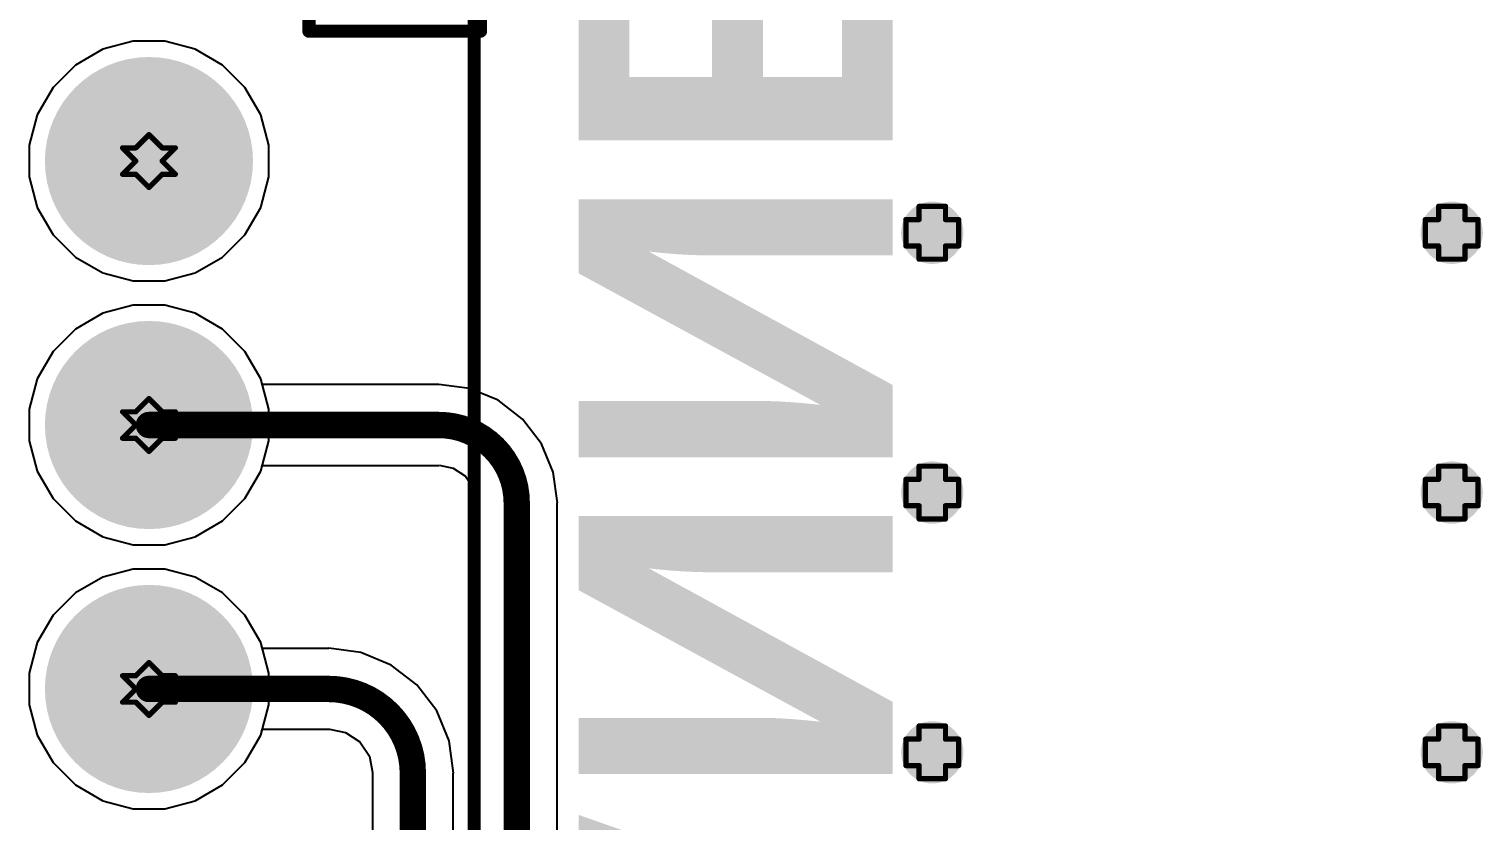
# Model space of a CAD drawing. Header units: inches. Extents: x -0.1 to 10.2, y 0 to 6.5.
# Drawn here: x 1.429 to 1.98, y 1.765 to 2.065 of the extents above; entities that cross this region are included whole.
import ezdxf

# ---------------------------------------------------------------- set-up
doc = ezdxf.new("R2010")
doc.units = ezdxf.units.IN
doc.header["$MEASUREMENT"] = 0
for name, color, linetype in [('Bottom Layer', 5, 'Continuous'), ('Bottom Overlay', 54, 'Continuous'), ('Bottom Solder', 6, 'Continuous'), ('Drill Drawing', 1, 'Continuous'), ('Multi-Layer', 9, 'Continuous'), ('Pad Holes', 156, 'Continuous'), ('Top Layer', 1, 'Continuous'), ('Top Solder', 216, 'Continuous'), ('Via Holes', 16, 'Continuous')]:
    doc.layers.add(name, color=color, linetype=linetype)
doc.styles.add('Arial_Bold', font='', dxfattribs={"height": 0.2})
doc.styles.get('Arial_Bold').set_extended_font_data('Arial', bold=True)

# ---------------------------------------------------------------- blocks, each defined once
blk = doc.blocks.new('X9555WV_2_12_6TV01_B_56')
at = {"layer": 'Bottom Layer'}
h = blk.add_hatch(color=5, dxfattribs=at)
edge = h.paths.add_edge_path()
edge.add_arc((0.15, 0.05), 0.03543, 0, 360)
h = blk.add_hatch(color=5, dxfattribs=at)
edge = h.paths.add_edge_path()
edge.add_arc((0.25, 0.05), 0.03543, 0, 360)
h = blk.add_hatch(color=5, dxfattribs=at)
edge = h.paths.add_edge_path()
edge.add_arc((0.35, 0.05), 0.03543, 0, 360)
at = {"layer": 'Bottom Solder'}
h = blk.add_hatch(color=6, dxfattribs=at)
edge = h.paths.add_edge_path()
edge.add_arc((0.15, 0.05), 0.03943, 0, 360)
h = blk.add_hatch(color=6, dxfattribs=at)
edge = h.paths.add_edge_path()
edge.add_arc((0.25, 0.05), 0.03943, 0, 360)
h = blk.add_hatch(color=6, dxfattribs=at)
edge = h.paths.add_edge_path()
edge.add_arc((0.35, 0.05), 0.03943, 0, 360)
at = {"layer": 'Multi-Layer'}
h = blk.add_hatch(color=9, dxfattribs=at)
edge = h.paths.add_edge_path()
edge.add_arc((0.15, 0.05), 0.03543, 0, 360)
h = blk.add_hatch(color=9, dxfattribs=at)
edge = h.paths.add_edge_path()
edge.add_arc((0.25, 0.05), 0.03543, 0, 360)
h = blk.add_hatch(color=9, dxfattribs=at)
edge = h.paths.add_edge_path()
edge.add_arc((0.35, 0.05), 0.03543, 0, 360)
at = {"layer": 'Pad Holes'}
h = blk.add_hatch(color=7, dxfattribs=at)
edge = h.paths.add_edge_path()
edge.add_arc((0.15, 0.05), 0.02165, 0, 360)
h = blk.add_hatch(color=7, dxfattribs=at)
edge = h.paths.add_edge_path()
edge.add_arc((0.25, 0.05), 0.02165, 0, 360)
h = blk.add_hatch(color=7, dxfattribs=at)
edge = h.paths.add_edge_path()
edge.add_arc((0.35, 0.05), 0.02165, 0, 360)
at = {"layer": 'Top Layer'}
h = blk.add_hatch(color=1, dxfattribs=at)
edge = h.paths.add_edge_path()
edge.add_arc((0.15, 0.05), 0.03543, 0, 360)
h = blk.add_hatch(color=1, dxfattribs=at)
edge = h.paths.add_edge_path()
edge.add_arc((0.25, 0.05), 0.03543, 0, 360)
h = blk.add_hatch(color=1, dxfattribs=at)
edge = h.paths.add_edge_path()
edge.add_arc((0.35, 0.05), 0.03543, 0, 360)
at = {"layer": 'Top Solder'}
h = blk.add_hatch(color=216, dxfattribs=at)
edge = h.paths.add_edge_path()
edge.add_arc((0.15, 0.05), 0.03943, 0, 360)
h = blk.add_hatch(color=216, dxfattribs=at)
edge = h.paths.add_edge_path()
edge.add_arc((0.25, 0.05), 0.03943, 0, 360)
h = blk.add_hatch(color=216, dxfattribs=at)
edge = h.paths.add_edge_path()
edge.add_arc((0.35, 0.05), 0.03943, 0, 360)
at = {"layer": 'Bottom Overlay'}
for points in [[(0.1008, 0.17563, 0.005, 0.005, 0), (-0.0992, 0.17563, 0.005, 0.005, 0)], [(0.1008, 0.11063, 0.005, 0.005, 0), (0.1008, 0.17563, 0.005, 0.005, 0)], [(0.755, 0.17323, 0.005, 0.005, 0), (-0.755, 0.17323, 0.005, 0.005, 0)], [(0.1008, 0.11063, 0.005, 0.005, 0), (-0.0992, 0.11063, 0.005, 0.005, 0)]]:
    blk.add_lwpolyline(points, format="xyseb", dxfattribs=at)
for points in [[(0.09955, 0.17563, 0.0025, 0.0025, 1), (0.10205, 0.17563, 0.0025, 0.0025, 1)], [(0.09955, 0.17563, 0.0025, 0.0025, 1), (0.10205, 0.17563, 0.0025, 0.0025, 1)], [(0.09955, 0.11063, 0.0025, 0.0025, 1), (0.10205, 0.11063, 0.0025, 0.0025, 1)], [(0.09955, 0.11063, 0.0025, 0.0025, 1), (0.10205, 0.11063, 0.0025, 0.0025, 1)]]:
    blk.add_lwpolyline(points, format="xyseb", close=True, dxfattribs=at)

msp = doc.modelspace()

# ---------------------------------------------------------------- hatches: boundary and pattern name
at = {"layer": 'Bottom Layer'}
h = msp.add_hatch(color=5, dxfattribs=at)
edge = h.paths.add_edge_path()
edge.add_arc((1.77165, 1.98819), 0.01181, 0, 360)
h = msp.add_hatch(color=5, dxfattribs=at)
edge = h.paths.add_edge_path()
edge.add_arc((1.9685, 1.98819), 0.01181, 0, 360)
h = msp.add_hatch(color=5, dxfattribs=at)
edge = h.paths.add_edge_path()
edge.add_arc((1.77165, 1.88976), 0.01181, 0, 360)
h = msp.add_hatch(color=5, dxfattribs=at)
edge = h.paths.add_edge_path()
edge.add_arc((1.9685, 1.88976), 0.01181, 0, 360)
h = msp.add_hatch(color=5, dxfattribs=at)
edge = h.paths.add_edge_path()
edge.add_arc((1.77165, 1.79134), 0.01181, 0, 360)
h = msp.add_hatch(color=5, dxfattribs=at)
edge = h.paths.add_edge_path()
edge.add_arc((1.9685, 1.79134), 0.01181, 0, 360)
at = {"layer": 'Top Layer'}
h = msp.add_hatch(color=1, dxfattribs=at)
edge = h.paths.add_edge_path()
edge.add_arc((1.77165, 1.98819), 0.01181, 0, 360)
h = msp.add_hatch(color=1, dxfattribs=at)
edge = h.paths.add_edge_path()
edge.add_arc((1.9685, 1.98819), 0.01181, 0, 360)
h = msp.add_hatch(color=1, dxfattribs=at)
edge = h.paths.add_edge_path()
edge.add_arc((1.77165, 1.88976), 0.01181, 0, 360)
h = msp.add_hatch(color=1, dxfattribs=at)
edge = h.paths.add_edge_path()
edge.add_arc((1.9685, 1.88976), 0.01181, 0, 360)
h = msp.add_hatch(color=1, dxfattribs=at)
edge = h.paths.add_edge_path()
edge.add_arc((1.77165, 1.79134), 0.01181, 0, 360)
h = msp.add_hatch(color=1, dxfattribs=at)
edge = h.paths.add_edge_path()
edge.add_arc((1.9685, 1.79134), 0.01181, 0, 360)
at = {"layer": 'Via Holes'}
h = msp.add_hatch(color=7, dxfattribs=at)
edge = h.paths.add_edge_path()
edge.add_arc((1.77165, 1.98819), 0.00591, 0, 360)
h = msp.add_hatch(color=7, dxfattribs=at)
edge = h.paths.add_edge_path()
edge.add_arc((1.9685, 1.98819), 0.00591, 0, 360)
h = msp.add_hatch(color=7, dxfattribs=at)
edge = h.paths.add_edge_path()
edge.add_arc((1.77165, 1.88976), 0.00591, 0, 360)
h = msp.add_hatch(color=7, dxfattribs=at)
edge = h.paths.add_edge_path()
edge.add_arc((1.9685, 1.88976), 0.00591, 0, 360)
h = msp.add_hatch(color=7, dxfattribs=at)
edge = h.paths.add_edge_path()
edge.add_arc((1.77165, 1.79134), 0.00591, 0, 360)
h = msp.add_hatch(color=7, dxfattribs=at)
edge = h.paths.add_edge_path()
edge.add_arc((1.9685, 1.79134), 0.00591, 0, 360)

# ---------------------------------------------------------------- linework, layer by layer
at = {"layer": 'Bottom Layer'}
for p, q in [((1.46882, 2.06079), (1.45726, 2.05769)), ((1.48078, 2.06079), (1.46882, 2.06079)), ((1.49234, 2.05769), (1.48078, 2.06079)), ((1.45726, 2.05769), (1.4469, 2.05171)), ((1.5027, 2.05171), (1.49234, 2.05769)), ((1.4469, 2.05171), (1.43844, 2.04325)), ((1.51116, 2.04325), (1.5027, 2.05171)), ((1.43844, 2.04325), (1.43246, 2.03289)), ((1.51714, 2.03289), (1.51116, 2.04325)), ((1.43246, 2.03289), (1.42937, 2.02134)), ((1.52023, 2.02134), (1.51714, 2.03289)), ((1.42937, 2.02134), (1.42937, 2.00937)), ((1.52023, 2.00937), (1.52023, 2.02134)), ((1.42937, 2.00937), (1.43246, 1.99782)), ((1.51714, 1.99782), (1.52023, 2.00937)), ((1.43246, 1.99782), (1.43844, 1.98746)), ((1.51116, 1.98746), (1.51714, 1.99782)), ((1.43844, 1.98746), (1.4469, 1.979)), ((1.5027, 1.979), (1.51116, 1.98746)), ((1.4469, 1.979), (1.45726, 1.97302)), ((1.49234, 1.97302), (1.5027, 1.979)), ((1.45726, 1.97302), (1.46882, 1.96992)), ((1.48078, 1.96992), (1.49234, 1.97302)), ((1.46882, 1.96992), (1.48078, 1.96992)), ((1.45726, 1.95769), (1.4469, 1.95171)), ((1.46882, 1.96079), (1.45726, 1.95769)), ((1.48078, 1.96079), (1.46882, 1.96079)), ((1.49234, 1.95769), (1.48078, 1.96079)), ((1.5027, 1.95171), (1.49234, 1.95769)), ((1.4469, 1.95171), (1.43844, 1.94325)), ((1.51116, 1.94325), (1.5027, 1.95171)), ((1.43844, 1.94325), (1.43246, 1.93289)), ((1.51714, 1.93289), (1.51116, 1.94325)), ((1.43246, 1.93289), (1.42937, 1.92134)), ((1.51774, 1.93065), (1.51714, 1.93289)), ((1.58464, 1.93065), (1.51774, 1.93065)), ((1.58465, 1.93065), (1.58464, 1.93065)), ((1.59627, 1.92921), (1.58465, 1.93074)), ((1.58465, 1.93074), (1.58465, 1.93065)), ((1.6071, 1.92472), (1.59627, 1.92921)), ((1.6164, 1.91758), (1.6071, 1.92472)), ((1.42937, 1.92134), (1.42937, 1.90937)), ((1.62354, 1.90828), (1.6164, 1.91758)), ((1.42937, 1.90937), (1.43246, 1.89782)), ((1.62803, 1.89745), (1.62354, 1.90828)), ((1.43246, 1.89782), (1.43844, 1.88746)), ((1.51116, 1.88746), (1.51714, 1.89782)), ((1.51714, 1.89782), (1.51774, 1.90006)), ((1.51774, 1.90006), (1.58465, 1.90006)), ((1.58465, 1.90006), (1.58482, 1.90009)), ((1.58482, 1.90009), (1.59012, 1.89904)), ((1.59012, 1.89904), (1.59476, 1.89594)), ((1.59476, 1.89594), (1.59786, 1.8913)), ((1.62956, 1.88583), (1.62803, 1.89745)), ((1.59786, 1.8913), (1.59891, 1.886)), ((1.43844, 1.88746), (1.4469, 1.879)), ((1.5027, 1.879), (1.51116, 1.88746)), ((1.59891, 1.886), (1.59888, 1.88583)), ((1.59888, 1.88583), (1.59888, 1.34576)), ((1.62947, 1.25571), (1.62947, 1.88583)), ((1.62947, 1.88583), (1.62956, 1.88583)), ((1.4469, 1.879), (1.45726, 1.87302)), ((1.49234, 1.87302), (1.5027, 1.879)), ((1.45726, 1.87302), (1.46882, 1.86992)), ((1.46882, 1.86992), (1.48078, 1.86992)), ((1.48078, 1.86992), (1.49234, 1.87302)), ((1.45726, 1.85769), (1.4469, 1.85171)), ((1.46882, 1.86079), (1.45726, 1.85769)), ((1.48078, 1.86079), (1.46882, 1.86079)), ((1.49234, 1.85769), (1.48078, 1.86079)), ((1.5027, 1.85171), (1.49234, 1.85769)), ((1.4469, 1.85171), (1.43844, 1.84325)), ((1.51116, 1.84325), (1.5027, 1.85171)), ((1.43844, 1.84325), (1.43246, 1.83289)), ((1.51714, 1.83289), (1.51116, 1.84325)), ((1.43246, 1.83289), (1.42937, 1.82134)), ((1.51774, 1.83065), (1.51714, 1.83289)), ((1.54291, 1.83065), (1.51774, 1.83065)), ((1.55515, 1.82915), (1.54291, 1.83076)), ((1.54291, 1.83076), (1.54291, 1.83065)), ((1.54291, 1.83065), (1.54291, 1.83065)), ((1.56656, 1.82442), (1.55515, 1.82915)), ((1.57636, 1.81691), (1.56656, 1.82442)), ((1.42937, 1.82134), (1.42937, 1.80937)), ((1.58387, 1.80711), (1.57636, 1.81691)), ((1.42937, 1.80937), (1.43246, 1.79782)), ((1.5886, 1.79571), (1.58387, 1.80711)), ((1.43246, 1.79782), (1.43844, 1.78746)), ((1.51116, 1.78746), (1.51714, 1.79782)), ((1.51714, 1.79782), (1.51774, 1.80006)), ((1.51774, 1.80006), (1.54291, 1.80006)), ((1.54291, 1.80006), (1.5432, 1.80012)), ((1.5432, 1.80012), (1.54931, 1.7989)), ((1.54931, 1.7989), (1.55473, 1.79528)), ((1.55473, 1.79528), (1.55835, 1.78986)), ((1.59021, 1.78346), (1.5886, 1.79571)), ((1.43844, 1.78746), (1.4469, 1.779)), ((1.5027, 1.779), (1.51116, 1.78746)), ((1.55835, 1.78986), (1.55957, 1.78375)), ((1.55957, 1.78375), (1.55951, 1.78346)), ((1.55951, 1.78346), (1.55951, 1.4245)), ((1.5901, 1.342), (1.5901, 1.78346)), ((1.5901, 1.78346), (1.59021, 1.78346)), ((1.4469, 1.779), (1.45726, 1.77302)), ((1.49234, 1.77302), (1.5027, 1.779)), ((1.45726, 1.77302), (1.46882, 1.76992)), ((1.46882, 1.76992), (1.48078, 1.76992)), ((1.48078, 1.76992), (1.49234, 1.77302))]:
    msp.add_line(p, q, dxfattribs=at)
for points in [[(1.4748, 1.91535, 0.01, 0.01, 0), (1.58465, 1.91535, 0.01, 0.01, 0)], [(1.58465, 1.91535, 0.01, 0.01, -0.414213), (1.61417, 1.88583, 0.01, 0.01, 0)], [(1.61417, 1.24016, 0.01, 0.01, 0), (1.61417, 1.88583, 0.01, 0.01, 0)], [(1.4748, 1.81535, 0.01, 0.01, 0), (1.54291, 1.81535, 0.01, 0.01, 0)], [(1.54291, 1.81535, 0.01, 0.01, -0.414213), (1.5748, 1.78346, 0.01, 0.01, 0)], [(1.5748, 1.3189, 0.01, 0.01, 0), (1.5748, 1.78346, 0.01, 0.01, 0)]]:
    msp.add_lwpolyline(points, format="xyseb", dxfattribs=at)
for points in [[(1.4723, 1.91535, 0.005, 0.005, 1), (1.4773, 1.91535, 0.005, 0.005, 1)], [(1.58215, 1.91535, 0.005, 0.005, 1), (1.58715, 1.91535, 0.005, 0.005, 1)], [(1.58215, 1.91535, 0.005, 0.005, 1), (1.58715, 1.91535, 0.005, 0.005, 1)], [(1.61167, 1.88583, 0.005, 0.005, 1), (1.61667, 1.88583, 0.005, 0.005, 1)], [(1.61167, 1.88583, 0.005, 0.005, 1), (1.61667, 1.88583, 0.005, 0.005, 1)], [(1.4723, 1.81535, 0.005, 0.005, 1), (1.4773, 1.81535, 0.005, 0.005, 1)], [(1.54041, 1.81535, 0.005, 0.005, 1), (1.54541, 1.81535, 0.005, 0.005, 1)], [(1.54041, 1.81535, 0.005, 0.005, 1), (1.54541, 1.81535, 0.005, 0.005, 1)], [(1.5723, 1.78346, 0.005, 0.005, 1), (1.5773, 1.78346, 0.005, 0.005, 1)], [(1.5723, 1.78346, 0.005, 0.005, 1), (1.5773, 1.78346, 0.005, 0.005, 1)]]:
    msp.add_lwpolyline(points, format="xyseb", close=True, dxfattribs=at)
at = {"layer": 'Drill Drawing'}
for points in [[(1.4698, 2.02035, 0.002, 0.002, 0), (1.4748, 2.02535, 0.002, 0.002, 0)], [(1.4748, 2.02535, 0.002, 0.002, 0), (1.4798, 2.02035, 0.002, 0.002, 0)], [(1.4648, 2.02035, 0.002, 0.002, 0), (1.4698, 2.01535, 0.002, 0.002, 0)], [(1.4648, 2.02035, 0.002, 0.002, 0), (1.4698, 2.02035, 0.002, 0.002, 0)], [(1.4798, 2.02035, 0.002, 0.002, 0), (1.4848, 2.02035, 0.002, 0.002, 0)], [(1.4798, 2.01535, 0.002, 0.002, 0), (1.4848, 2.02035, 0.002, 0.002, 0)], [(1.4648, 2.01035, 0.002, 0.002, 0), (1.4698, 2.01535, 0.002, 0.002, 0)], [(1.4648, 2.01035, 0.002, 0.002, 0), (1.4698, 2.01035, 0.002, 0.002, 0)], [(1.4698, 2.01035, 0.002, 0.002, 0), (1.4748, 2.00535, 0.002, 0.002, 0)], [(1.4748, 2.00535, 0.002, 0.002, 0), (1.4798, 2.01035, 0.002, 0.002, 0)], [(1.4798, 2.01535, 0.002, 0.002, 0), (1.4848, 2.01035, 0.002, 0.002, 0)], [(1.4798, 2.01035, 0.002, 0.002, 0), (1.4848, 2.01035, 0.002, 0.002, 0)], [(1.76665, 1.99319, 0.002, 0.002, 0), (1.76665, 1.99819, 0.002, 0.002, 0)], [(1.76665, 1.99819, 0.002, 0.002, 0), (1.77665, 1.99819, 0.002, 0.002, 0)], [(1.77665, 1.99319, 0.002, 0.002, 0), (1.77665, 1.99819, 0.002, 0.002, 0)], [(1.9635, 1.99319, 0.002, 0.002, 0), (1.9635, 1.99819, 0.002, 0.002, 0)], [(1.9635, 1.99819, 0.002, 0.002, 0), (1.9735, 1.99819, 0.002, 0.002, 0)], [(1.9735, 1.99319, 0.002, 0.002, 0), (1.9735, 1.99819, 0.002, 0.002, 0)], [(1.76165, 1.98319, 0.002, 0.002, 0), (1.76165, 1.99319, 0.002, 0.002, 0)], [(1.76165, 1.99319, 0.002, 0.002, 0), (1.76665, 1.99319, 0.002, 0.002, 0)], [(1.77665, 1.99319, 0.002, 0.002, 0), (1.78165, 1.99319, 0.002, 0.002, 0)], [(1.78165, 1.98319, 0.002, 0.002, 0), (1.78165, 1.99319, 0.002, 0.002, 0)], [(1.9585, 1.98319, 0.002, 0.002, 0), (1.9585, 1.99319, 0.002, 0.002, 0)], [(1.9585, 1.99319, 0.002, 0.002, 0), (1.9635, 1.99319, 0.002, 0.002, 0)], [(1.9735, 1.99319, 0.002, 0.002, 0), (1.9785, 1.99319, 0.002, 0.002, 0)], [(1.9785, 1.98319, 0.002, 0.002, 0), (1.9785, 1.99319, 0.002, 0.002, 0)], [(1.76165, 1.98319, 0.002, 0.002, 0), (1.76665, 1.98319, 0.002, 0.002, 0)], [(1.76665, 1.97819, 0.002, 0.002, 0), (1.76665, 1.98319, 0.002, 0.002, 0)], [(1.77665, 1.98319, 0.002, 0.002, 0), (1.78165, 1.98319, 0.002, 0.002, 0)], [(1.77665, 1.97819, 0.002, 0.002, 0), (1.77665, 1.98319, 0.002, 0.002, 0)], [(1.9585, 1.98319, 0.002, 0.002, 0), (1.9635, 1.98319, 0.002, 0.002, 0)], [(1.9635, 1.97819, 0.002, 0.002, 0), (1.9635, 1.98319, 0.002, 0.002, 0)], [(1.9735, 1.98319, 0.002, 0.002, 0), (1.9785, 1.98319, 0.002, 0.002, 0)], [(1.9735, 1.97819, 0.002, 0.002, 0), (1.9735, 1.98319, 0.002, 0.002, 0)], [(1.76665, 1.97819, 0.002, 0.002, 0), (1.77665, 1.97819, 0.002, 0.002, 0)], [(1.9635, 1.97819, 0.002, 0.002, 0), (1.9735, 1.97819, 0.002, 0.002, 0)], [(1.4698, 1.92035, 0.002, 0.002, 0), (1.4748, 1.92535, 0.002, 0.002, 0)], [(1.4748, 1.92535, 0.002, 0.002, 0), (1.4798, 1.92035, 0.002, 0.002, 0)], [(1.4648, 1.92035, 0.002, 0.002, 0), (1.4698, 1.91535, 0.002, 0.002, 0)], [(1.4648, 1.92035, 0.002, 0.002, 0), (1.4698, 1.92035, 0.002, 0.002, 0)], [(1.4798, 1.92035, 0.002, 0.002, 0), (1.4848, 1.92035, 0.002, 0.002, 0)], [(1.4798, 1.91535, 0.002, 0.002, 0), (1.4848, 1.92035, 0.002, 0.002, 0)], [(1.4648, 1.91035, 0.002, 0.002, 0), (1.4698, 1.91535, 0.002, 0.002, 0)], [(1.4798, 1.91535, 0.002, 0.002, 0), (1.4848, 1.91035, 0.002, 0.002, 0)], [(1.4648, 1.91035, 0.002, 0.002, 0), (1.4698, 1.91035, 0.002, 0.002, 0)], [(1.4698, 1.91035, 0.002, 0.002, 0), (1.4748, 1.90535, 0.002, 0.002, 0)], [(1.4748, 1.90535, 0.002, 0.002, 0), (1.4798, 1.91035, 0.002, 0.002, 0)], [(1.4798, 1.91035, 0.002, 0.002, 0), (1.4848, 1.91035, 0.002, 0.002, 0)], [(1.76165, 1.88476, 0.002, 0.002, 0), (1.76165, 1.89476, 0.002, 0.002, 0)], [(1.76165, 1.89476, 0.002, 0.002, 0), (1.76665, 1.89476, 0.002, 0.002, 0)], [(1.76665, 1.89476, 0.002, 0.002, 0), (1.76665, 1.89976, 0.002, 0.002, 0)], [(1.76665, 1.89976, 0.002, 0.002, 0), (1.77665, 1.89976, 0.002, 0.002, 0)], [(1.77665, 1.89476, 0.002, 0.002, 0), (1.77665, 1.89976, 0.002, 0.002, 0)], [(1.77665, 1.89476, 0.002, 0.002, 0), (1.78165, 1.89476, 0.002, 0.002, 0)], [(1.78165, 1.88476, 0.002, 0.002, 0), (1.78165, 1.89476, 0.002, 0.002, 0)], [(1.9585, 1.88476, 0.002, 0.002, 0), (1.9585, 1.89476, 0.002, 0.002, 0)], [(1.9585, 1.89476, 0.002, 0.002, 0), (1.9635, 1.89476, 0.002, 0.002, 0)], [(1.9635, 1.89476, 0.002, 0.002, 0), (1.9635, 1.89976, 0.002, 0.002, 0)], [(1.9635, 1.89976, 0.002, 0.002, 0), (1.9735, 1.89976, 0.002, 0.002, 0)], [(1.9735, 1.89476, 0.002, 0.002, 0), (1.9735, 1.89976, 0.002, 0.002, 0)], [(1.9735, 1.89476, 0.002, 0.002, 0), (1.9785, 1.89476, 0.002, 0.002, 0)], [(1.9785, 1.88476, 0.002, 0.002, 0), (1.9785, 1.89476, 0.002, 0.002, 0)], [(1.76165, 1.88476, 0.002, 0.002, 0), (1.76665, 1.88476, 0.002, 0.002, 0)], [(1.76665, 1.87976, 0.002, 0.002, 0), (1.76665, 1.88476, 0.002, 0.002, 0)], [(1.77665, 1.88476, 0.002, 0.002, 0), (1.78165, 1.88476, 0.002, 0.002, 0)], [(1.77665, 1.87976, 0.002, 0.002, 0), (1.77665, 1.88476, 0.002, 0.002, 0)], [(1.9585, 1.88476, 0.002, 0.002, 0), (1.9635, 1.88476, 0.002, 0.002, 0)], [(1.9635, 1.87976, 0.002, 0.002, 0), (1.9635, 1.88476, 0.002, 0.002, 0)], [(1.9735, 1.88476, 0.002, 0.002, 0), (1.9785, 1.88476, 0.002, 0.002, 0)], [(1.9735, 1.87976, 0.002, 0.002, 0), (1.9735, 1.88476, 0.002, 0.002, 0)], [(1.76665, 1.87976, 0.002, 0.002, 0), (1.77665, 1.87976, 0.002, 0.002, 0)], [(1.9635, 1.87976, 0.002, 0.002, 0), (1.9735, 1.87976, 0.002, 0.002, 0)], [(1.4698, 1.82035, 0.002, 0.002, 0), (1.4748, 1.82535, 0.002, 0.002, 0)], [(1.4748, 1.82535, 0.002, 0.002, 0), (1.4798, 1.82035, 0.002, 0.002, 0)], [(1.4648, 1.82035, 0.002, 0.002, 0), (1.4698, 1.81535, 0.002, 0.002, 0)], [(1.4648, 1.82035, 0.002, 0.002, 0), (1.4698, 1.82035, 0.002, 0.002, 0)], [(1.4798, 1.82035, 0.002, 0.002, 0), (1.4848, 1.82035, 0.002, 0.002, 0)], [(1.4798, 1.81535, 0.002, 0.002, 0), (1.4848, 1.82035, 0.002, 0.002, 0)], [(1.4648, 1.81035, 0.002, 0.002, 0), (1.4698, 1.81535, 0.002, 0.002, 0)], [(1.4798, 1.81535, 0.002, 0.002, 0), (1.4848, 1.81035, 0.002, 0.002, 0)], [(1.4648, 1.81035, 0.002, 0.002, 0), (1.4698, 1.81035, 0.002, 0.002, 0)], [(1.4698, 1.81035, 0.002, 0.002, 0), (1.4748, 1.80535, 0.002, 0.002, 0)], [(1.4748, 1.80535, 0.002, 0.002, 0), (1.4798, 1.81035, 0.002, 0.002, 0)], [(1.4798, 1.81035, 0.002, 0.002, 0), (1.4848, 1.81035, 0.002, 0.002, 0)], [(1.76665, 1.79634, 0.002, 0.002, 0), (1.76665, 1.80134, 0.002, 0.002, 0)], [(1.76665, 1.80134, 0.002, 0.002, 0), (1.77665, 1.80134, 0.002, 0.002, 0)], [(1.77665, 1.79634, 0.002, 0.002, 0), (1.77665, 1.80134, 0.002, 0.002, 0)], [(1.9635, 1.79634, 0.002, 0.002, 0), (1.9635, 1.80134, 0.002, 0.002, 0)], [(1.9635, 1.80134, 0.002, 0.002, 0), (1.9735, 1.80134, 0.002, 0.002, 0)], [(1.9735, 1.79634, 0.002, 0.002, 0), (1.9735, 1.80134, 0.002, 0.002, 0)], [(1.76165, 1.78634, 0.002, 0.002, 0), (1.76165, 1.79634, 0.002, 0.002, 0)], [(1.76165, 1.79634, 0.002, 0.002, 0), (1.76665, 1.79634, 0.002, 0.002, 0)], [(1.77665, 1.79634, 0.002, 0.002, 0), (1.78165, 1.79634, 0.002, 0.002, 0)], [(1.78165, 1.78634, 0.002, 0.002, 0), (1.78165, 1.79634, 0.002, 0.002, 0)], [(1.9585, 1.78634, 0.002, 0.002, 0), (1.9585, 1.79634, 0.002, 0.002, 0)], [(1.9585, 1.79634, 0.002, 0.002, 0), (1.9635, 1.79634, 0.002, 0.002, 0)], [(1.9735, 1.79634, 0.002, 0.002, 0), (1.9785, 1.79634, 0.002, 0.002, 0)], [(1.9785, 1.78634, 0.002, 0.002, 0), (1.9785, 1.79634, 0.002, 0.002, 0)], [(1.76165, 1.78634, 0.002, 0.002, 0), (1.76665, 1.78634, 0.002, 0.002, 0)], [(1.76665, 1.78134, 0.002, 0.002, 0), (1.76665, 1.78634, 0.002, 0.002, 0)], [(1.77665, 1.78634, 0.002, 0.002, 0), (1.78165, 1.78634, 0.002, 0.002, 0)], [(1.77665, 1.78134, 0.002, 0.002, 0), (1.77665, 1.78634, 0.002, 0.002, 0)], [(1.9585, 1.78634, 0.002, 0.002, 0), (1.9635, 1.78634, 0.002, 0.002, 0)], [(1.9635, 1.78134, 0.002, 0.002, 0), (1.9635, 1.78634, 0.002, 0.002, 0)], [(1.9735, 1.78634, 0.002, 0.002, 0), (1.9785, 1.78634, 0.002, 0.002, 0)], [(1.9735, 1.78134, 0.002, 0.002, 0), (1.9735, 1.78634, 0.002, 0.002, 0)], [(1.76665, 1.78134, 0.002, 0.002, 0), (1.77665, 1.78134, 0.002, 0.002, 0)], [(1.9635, 1.78134, 0.002, 0.002, 0), (1.9735, 1.78134, 0.002, 0.002, 0)]]:
    msp.add_lwpolyline(points, format="xyseb", dxfattribs=at)
for points in [[(1.4743, 2.02535, 0.001, 0.001, 1), (1.4753, 2.02535, 0.001, 0.001, 1)], [(1.4743, 2.02535, 0.001, 0.001, 1), (1.4753, 2.02535, 0.001, 0.001, 1)], [(1.4643, 2.02035, 0.001, 0.001, 1), (1.4653, 2.02035, 0.001, 0.001, 1)], [(1.4643, 2.02035, 0.001, 0.001, 1), (1.4653, 2.02035, 0.001, 0.001, 1)], [(1.4693, 2.02035, 0.001, 0.001, 1), (1.4703, 2.02035, 0.001, 0.001, 1)], [(1.4693, 2.02035, 0.001, 0.001, 1), (1.4703, 2.02035, 0.001, 0.001, 1)], [(1.4793, 2.02035, 0.001, 0.001, 1), (1.4803, 2.02035, 0.001, 0.001, 1)], [(1.4793, 2.02035, 0.001, 0.001, 1), (1.4803, 2.02035, 0.001, 0.001, 1)], [(1.4843, 2.02035, 0.001, 0.001, 1), (1.4853, 2.02035, 0.001, 0.001, 1)], [(1.4843, 2.02035, 0.001, 0.001, 1), (1.4853, 2.02035, 0.001, 0.001, 1)], [(1.4643, 2.01035, 0.001, 0.001, 1), (1.4653, 2.01035, 0.001, 0.001, 1)], [(1.4643, 2.01035, 0.001, 0.001, 1), (1.4653, 2.01035, 0.001, 0.001, 1)], [(1.4693, 2.01535, 0.001, 0.001, 1), (1.4703, 2.01535, 0.001, 0.001, 1)], [(1.4693, 2.01535, 0.001, 0.001, 1), (1.4703, 2.01535, 0.001, 0.001, 1)], [(1.4693, 2.01035, 0.001, 0.001, 1), (1.4703, 2.01035, 0.001, 0.001, 1)], [(1.4693, 2.01035, 0.001, 0.001, 1), (1.4703, 2.01035, 0.001, 0.001, 1)], [(1.4793, 2.01535, 0.001, 0.001, 1), (1.4803, 2.01535, 0.001, 0.001, 1)], [(1.4793, 2.01535, 0.001, 0.001, 1), (1.4803, 2.01535, 0.001, 0.001, 1)], [(1.4793, 2.01035, 0.001, 0.001, 1), (1.4803, 2.01035, 0.001, 0.001, 1)], [(1.4793, 2.01035, 0.001, 0.001, 1), (1.4803, 2.01035, 0.001, 0.001, 1)], [(1.4843, 2.01035, 0.001, 0.001, 1), (1.4853, 2.01035, 0.001, 0.001, 1)], [(1.4843, 2.01035, 0.001, 0.001, 1), (1.4853, 2.01035, 0.001, 0.001, 1)], [(1.4743, 2.00535, 0.001, 0.001, 1), (1.4753, 2.00535, 0.001, 0.001, 1)], [(1.4743, 2.00535, 0.001, 0.001, 1), (1.4753, 2.00535, 0.001, 0.001, 1)], [(1.76615, 1.99819, 0.001, 0.001, 1), (1.76715, 1.99819, 0.001, 0.001, 1)], [(1.76615, 1.99819, 0.001, 0.001, 1), (1.76715, 1.99819, 0.001, 0.001, 1)], [(1.77615, 1.99819, 0.001, 0.001, 1), (1.77715, 1.99819, 0.001, 0.001, 1)], [(1.77615, 1.99819, 0.001, 0.001, 1), (1.77715, 1.99819, 0.001, 0.001, 1)], [(1.963, 1.99819, 0.001, 0.001, 1), (1.964, 1.99819, 0.001, 0.001, 1)], [(1.963, 1.99819, 0.001, 0.001, 1), (1.964, 1.99819, 0.001, 0.001, 1)], [(1.973, 1.99819, 0.001, 0.001, 1), (1.974, 1.99819, 0.001, 0.001, 1)], [(1.973, 1.99819, 0.001, 0.001, 1), (1.974, 1.99819, 0.001, 0.001, 1)], [(1.76115, 1.99319, 0.001, 0.001, 1), (1.76215, 1.99319, 0.001, 0.001, 1)], [(1.76115, 1.99319, 0.001, 0.001, 1), (1.76215, 1.99319, 0.001, 0.001, 1)], [(1.76615, 1.99319, 0.001, 0.001, 1), (1.76715, 1.99319, 0.001, 0.001, 1)], [(1.76615, 1.99319, 0.001, 0.001, 1), (1.76715, 1.99319, 0.001, 0.001, 1)], [(1.77615, 1.99319, 0.001, 0.001, 1), (1.77715, 1.99319, 0.001, 0.001, 1)], [(1.77615, 1.99319, 0.001, 0.001, 1), (1.77715, 1.99319, 0.001, 0.001, 1)], [(1.78115, 1.99319, 0.001, 0.001, 1), (1.78215, 1.99319, 0.001, 0.001, 1)], [(1.78115, 1.99319, 0.001, 0.001, 1), (1.78215, 1.99319, 0.001, 0.001, 1)], [(1.958, 1.99319, 0.001, 0.001, 1), (1.959, 1.99319, 0.001, 0.001, 1)], [(1.958, 1.99319, 0.001, 0.001, 1), (1.959, 1.99319, 0.001, 0.001, 1)], [(1.963, 1.99319, 0.001, 0.001, 1), (1.964, 1.99319, 0.001, 0.001, 1)], [(1.963, 1.99319, 0.001, 0.001, 1), (1.964, 1.99319, 0.001, 0.001, 1)], [(1.973, 1.99319, 0.001, 0.001, 1), (1.974, 1.99319, 0.001, 0.001, 1)], [(1.973, 1.99319, 0.001, 0.001, 1), (1.974, 1.99319, 0.001, 0.001, 1)], [(1.978, 1.99319, 0.001, 0.001, 1), (1.979, 1.99319, 0.001, 0.001, 1)], [(1.978, 1.99319, 0.001, 0.001, 1), (1.979, 1.99319, 0.001, 0.001, 1)], [(1.76115, 1.98319, 0.001, 0.001, 1), (1.76215, 1.98319, 0.001, 0.001, 1)], [(1.76115, 1.98319, 0.001, 0.001, 1), (1.76215, 1.98319, 0.001, 0.001, 1)], [(1.76615, 1.98319, 0.001, 0.001, 1), (1.76715, 1.98319, 0.001, 0.001, 1)], [(1.76615, 1.98319, 0.001, 0.001, 1), (1.76715, 1.98319, 0.001, 0.001, 1)], [(1.77615, 1.98319, 0.001, 0.001, 1), (1.77715, 1.98319, 0.001, 0.001, 1)], [(1.77615, 1.98319, 0.001, 0.001, 1), (1.77715, 1.98319, 0.001, 0.001, 1)], [(1.78115, 1.98319, 0.001, 0.001, 1), (1.78215, 1.98319, 0.001, 0.001, 1)], [(1.78115, 1.98319, 0.001, 0.001, 1), (1.78215, 1.98319, 0.001, 0.001, 1)], [(1.958, 1.98319, 0.001, 0.001, 1), (1.959, 1.98319, 0.001, 0.001, 1)], [(1.958, 1.98319, 0.001, 0.001, 1), (1.959, 1.98319, 0.001, 0.001, 1)], [(1.963, 1.98319, 0.001, 0.001, 1), (1.964, 1.98319, 0.001, 0.001, 1)], [(1.963, 1.98319, 0.001, 0.001, 1), (1.964, 1.98319, 0.001, 0.001, 1)], [(1.973, 1.98319, 0.001, 0.001, 1), (1.974, 1.98319, 0.001, 0.001, 1)], [(1.973, 1.98319, 0.001, 0.001, 1), (1.974, 1.98319, 0.001, 0.001, 1)], [(1.978, 1.98319, 0.001, 0.001, 1), (1.979, 1.98319, 0.001, 0.001, 1)], [(1.978, 1.98319, 0.001, 0.001, 1), (1.979, 1.98319, 0.001, 0.001, 1)], [(1.76615, 1.97819, 0.001, 0.001, 1), (1.76715, 1.97819, 0.001, 0.001, 1)], [(1.76615, 1.97819, 0.001, 0.001, 1), (1.76715, 1.97819, 0.001, 0.001, 1)], [(1.77615, 1.97819, 0.001, 0.001, 1), (1.77715, 1.97819, 0.001, 0.001, 1)], [(1.77615, 1.97819, 0.001, 0.001, 1), (1.77715, 1.97819, 0.001, 0.001, 1)], [(1.963, 1.97819, 0.001, 0.001, 1), (1.964, 1.97819, 0.001, 0.001, 1)], [(1.963, 1.97819, 0.001, 0.001, 1), (1.964, 1.97819, 0.001, 0.001, 1)], [(1.973, 1.97819, 0.001, 0.001, 1), (1.974, 1.97819, 0.001, 0.001, 1)], [(1.973, 1.97819, 0.001, 0.001, 1), (1.974, 1.97819, 0.001, 0.001, 1)], [(1.4743, 1.92535, 0.001, 0.001, 1), (1.4753, 1.92535, 0.001, 0.001, 1)], [(1.4743, 1.92535, 0.001, 0.001, 1), (1.4753, 1.92535, 0.001, 0.001, 1)], [(1.4643, 1.92035, 0.001, 0.001, 1), (1.4653, 1.92035, 0.001, 0.001, 1)], [(1.4643, 1.92035, 0.001, 0.001, 1), (1.4653, 1.92035, 0.001, 0.001, 1)], [(1.4693, 1.92035, 0.001, 0.001, 1), (1.4703, 1.92035, 0.001, 0.001, 1)], [(1.4693, 1.92035, 0.001, 0.001, 1), (1.4703, 1.92035, 0.001, 0.001, 1)], [(1.4793, 1.92035, 0.001, 0.001, 1), (1.4803, 1.92035, 0.001, 0.001, 1)], [(1.4793, 1.92035, 0.001, 0.001, 1), (1.4803, 1.92035, 0.001, 0.001, 1)], [(1.4843, 1.92035, 0.001, 0.001, 1), (1.4853, 1.92035, 0.001, 0.001, 1)], [(1.4843, 1.92035, 0.001, 0.001, 1), (1.4853, 1.92035, 0.001, 0.001, 1)], [(1.4693, 1.91535, 0.001, 0.001, 1), (1.4703, 1.91535, 0.001, 0.001, 1)], [(1.4693, 1.91535, 0.001, 0.001, 1), (1.4703, 1.91535, 0.001, 0.001, 1)], [(1.4793, 1.91535, 0.001, 0.001, 1), (1.4803, 1.91535, 0.001, 0.001, 1)], [(1.4793, 1.91535, 0.001, 0.001, 1), (1.4803, 1.91535, 0.001, 0.001, 1)], [(1.4643, 1.91035, 0.001, 0.001, 1), (1.4653, 1.91035, 0.001, 0.001, 1)], [(1.4643, 1.91035, 0.001, 0.001, 1), (1.4653, 1.91035, 0.001, 0.001, 1)], [(1.4693, 1.91035, 0.001, 0.001, 1), (1.4703, 1.91035, 0.001, 0.001, 1)], [(1.4693, 1.91035, 0.001, 0.001, 1), (1.4703, 1.91035, 0.001, 0.001, 1)], [(1.4743, 1.90535, 0.001, 0.001, 1), (1.4753, 1.90535, 0.001, 0.001, 1)], [(1.4743, 1.90535, 0.001, 0.001, 1), (1.4753, 1.90535, 0.001, 0.001, 1)], [(1.4793, 1.91035, 0.001, 0.001, 1), (1.4803, 1.91035, 0.001, 0.001, 1)], [(1.4793, 1.91035, 0.001, 0.001, 1), (1.4803, 1.91035, 0.001, 0.001, 1)], [(1.4843, 1.91035, 0.001, 0.001, 1), (1.4853, 1.91035, 0.001, 0.001, 1)], [(1.4843, 1.91035, 0.001, 0.001, 1), (1.4853, 1.91035, 0.001, 0.001, 1)], [(1.76115, 1.89476, 0.001, 0.001, 1), (1.76215, 1.89476, 0.001, 0.001, 1)], [(1.76115, 1.89476, 0.001, 0.001, 1), (1.76215, 1.89476, 0.001, 0.001, 1)], [(1.76615, 1.89976, 0.001, 0.001, 1), (1.76715, 1.89976, 0.001, 0.001, 1)], [(1.76615, 1.89976, 0.001, 0.001, 1), (1.76715, 1.89976, 0.001, 0.001, 1)], [(1.76615, 1.89476, 0.001, 0.001, 1), (1.76715, 1.89476, 0.001, 0.001, 1)], [(1.76615, 1.89476, 0.001, 0.001, 1), (1.76715, 1.89476, 0.001, 0.001, 1)], [(1.77615, 1.89976, 0.001, 0.001, 1), (1.77715, 1.89976, 0.001, 0.001, 1)], [(1.77615, 1.89976, 0.001, 0.001, 1), (1.77715, 1.89976, 0.001, 0.001, 1)], [(1.77615, 1.89476, 0.001, 0.001, 1), (1.77715, 1.89476, 0.001, 0.001, 1)], [(1.77615, 1.89476, 0.001, 0.001, 1), (1.77715, 1.89476, 0.001, 0.001, 1)], [(1.78115, 1.89476, 0.001, 0.001, 1), (1.78215, 1.89476, 0.001, 0.001, 1)], [(1.78115, 1.89476, 0.001, 0.001, 1), (1.78215, 1.89476, 0.001, 0.001, 1)], [(1.958, 1.89476, 0.001, 0.001, 1), (1.959, 1.89476, 0.001, 0.001, 1)], [(1.958, 1.89476, 0.001, 0.001, 1), (1.959, 1.89476, 0.001, 0.001, 1)], [(1.963, 1.89976, 0.001, 0.001, 1), (1.964, 1.89976, 0.001, 0.001, 1)], [(1.963, 1.89976, 0.001, 0.001, 1), (1.964, 1.89976, 0.001, 0.001, 1)], [(1.963, 1.89476, 0.001, 0.001, 1), (1.964, 1.89476, 0.001, 0.001, 1)], [(1.963, 1.89476, 0.001, 0.001, 1), (1.964, 1.89476, 0.001, 0.001, 1)], [(1.973, 1.89976, 0.001, 0.001, 1), (1.974, 1.89976, 0.001, 0.001, 1)], [(1.973, 1.89976, 0.001, 0.001, 1), (1.974, 1.89976, 0.001, 0.001, 1)], [(1.973, 1.89476, 0.001, 0.001, 1), (1.974, 1.89476, 0.001, 0.001, 1)], [(1.973, 1.89476, 0.001, 0.001, 1), (1.974, 1.89476, 0.001, 0.001, 1)], [(1.978, 1.89476, 0.001, 0.001, 1), (1.979, 1.89476, 0.001, 0.001, 1)], [(1.978, 1.89476, 0.001, 0.001, 1), (1.979, 1.89476, 0.001, 0.001, 1)], [(1.76115, 1.88476, 0.001, 0.001, 1), (1.76215, 1.88476, 0.001, 0.001, 1)], [(1.76115, 1.88476, 0.001, 0.001, 1), (1.76215, 1.88476, 0.001, 0.001, 1)], [(1.76615, 1.88476, 0.001, 0.001, 1), (1.76715, 1.88476, 0.001, 0.001, 1)], [(1.76615, 1.88476, 0.001, 0.001, 1), (1.76715, 1.88476, 0.001, 0.001, 1)], [(1.77615, 1.88476, 0.001, 0.001, 1), (1.77715, 1.88476, 0.001, 0.001, 1)], [(1.77615, 1.88476, 0.001, 0.001, 1), (1.77715, 1.88476, 0.001, 0.001, 1)], [(1.78115, 1.88476, 0.001, 0.001, 1), (1.78215, 1.88476, 0.001, 0.001, 1)], [(1.78115, 1.88476, 0.001, 0.001, 1), (1.78215, 1.88476, 0.001, 0.001, 1)], [(1.958, 1.88476, 0.001, 0.001, 1), (1.959, 1.88476, 0.001, 0.001, 1)], [(1.958, 1.88476, 0.001, 0.001, 1), (1.959, 1.88476, 0.001, 0.001, 1)], [(1.963, 1.88476, 0.001, 0.001, 1), (1.964, 1.88476, 0.001, 0.001, 1)], [(1.963, 1.88476, 0.001, 0.001, 1), (1.964, 1.88476, 0.001, 0.001, 1)], [(1.973, 1.88476, 0.001, 0.001, 1), (1.974, 1.88476, 0.001, 0.001, 1)], [(1.973, 1.88476, 0.001, 0.001, 1), (1.974, 1.88476, 0.001, 0.001, 1)], [(1.978, 1.88476, 0.001, 0.001, 1), (1.979, 1.88476, 0.001, 0.001, 1)], [(1.978, 1.88476, 0.001, 0.001, 1), (1.979, 1.88476, 0.001, 0.001, 1)], [(1.76615, 1.87976, 0.001, 0.001, 1), (1.76715, 1.87976, 0.001, 0.001, 1)], [(1.76615, 1.87976, 0.001, 0.001, 1), (1.76715, 1.87976, 0.001, 0.001, 1)], [(1.77615, 1.87976, 0.001, 0.001, 1), (1.77715, 1.87976, 0.001, 0.001, 1)], [(1.77615, 1.87976, 0.001, 0.001, 1), (1.77715, 1.87976, 0.001, 0.001, 1)], [(1.963, 1.87976, 0.001, 0.001, 1), (1.964, 1.87976, 0.001, 0.001, 1)], [(1.963, 1.87976, 0.001, 0.001, 1), (1.964, 1.87976, 0.001, 0.001, 1)], [(1.973, 1.87976, 0.001, 0.001, 1), (1.974, 1.87976, 0.001, 0.001, 1)], [(1.973, 1.87976, 0.001, 0.001, 1), (1.974, 1.87976, 0.001, 0.001, 1)], [(1.4743, 1.82535, 0.001, 0.001, 1), (1.4753, 1.82535, 0.001, 0.001, 1)], [(1.4743, 1.82535, 0.001, 0.001, 1), (1.4753, 1.82535, 0.001, 0.001, 1)], [(1.4643, 1.82035, 0.001, 0.001, 1), (1.4653, 1.82035, 0.001, 0.001, 1)], [(1.4643, 1.82035, 0.001, 0.001, 1), (1.4653, 1.82035, 0.001, 0.001, 1)], [(1.4693, 1.82035, 0.001, 0.001, 1), (1.4703, 1.82035, 0.001, 0.001, 1)], [(1.4693, 1.82035, 0.001, 0.001, 1), (1.4703, 1.82035, 0.001, 0.001, 1)], [(1.4793, 1.82035, 0.001, 0.001, 1), (1.4803, 1.82035, 0.001, 0.001, 1)], [(1.4793, 1.82035, 0.001, 0.001, 1), (1.4803, 1.82035, 0.001, 0.001, 1)], [(1.4843, 1.82035, 0.001, 0.001, 1), (1.4853, 1.82035, 0.001, 0.001, 1)], [(1.4843, 1.82035, 0.001, 0.001, 1), (1.4853, 1.82035, 0.001, 0.001, 1)], [(1.4693, 1.81535, 0.001, 0.001, 1), (1.4703, 1.81535, 0.001, 0.001, 1)], [(1.4693, 1.81535, 0.001, 0.001, 1), (1.4703, 1.81535, 0.001, 0.001, 1)], [(1.4793, 1.81535, 0.001, 0.001, 1), (1.4803, 1.81535, 0.001, 0.001, 1)], [(1.4793, 1.81535, 0.001, 0.001, 1), (1.4803, 1.81535, 0.001, 0.001, 1)], [(1.4643, 1.81035, 0.001, 0.001, 1), (1.4653, 1.81035, 0.001, 0.001, 1)], [(1.4643, 1.81035, 0.001, 0.001, 1), (1.4653, 1.81035, 0.001, 0.001, 1)], [(1.4693, 1.81035, 0.001, 0.001, 1), (1.4703, 1.81035, 0.001, 0.001, 1)], [(1.4693, 1.81035, 0.001, 0.001, 1), (1.4703, 1.81035, 0.001, 0.001, 1)], [(1.4793, 1.81035, 0.001, 0.001, 1), (1.4803, 1.81035, 0.001, 0.001, 1)], [(1.4793, 1.81035, 0.001, 0.001, 1), (1.4803, 1.81035, 0.001, 0.001, 1)], [(1.4843, 1.81035, 0.001, 0.001, 1), (1.4853, 1.81035, 0.001, 0.001, 1)], [(1.4843, 1.81035, 0.001, 0.001, 1), (1.4853, 1.81035, 0.001, 0.001, 1)], [(1.4743, 1.80535, 0.001, 0.001, 1), (1.4753, 1.80535, 0.001, 0.001, 1)], [(1.4743, 1.80535, 0.001, 0.001, 1), (1.4753, 1.80535, 0.001, 0.001, 1)], [(1.76615, 1.80134, 0.001, 0.001, 1), (1.76715, 1.80134, 0.001, 0.001, 1)], [(1.76615, 1.80134, 0.001, 0.001, 1), (1.76715, 1.80134, 0.001, 0.001, 1)], [(1.77615, 1.80134, 0.001, 0.001, 1), (1.77715, 1.80134, 0.001, 0.001, 1)], [(1.77615, 1.80134, 0.001, 0.001, 1), (1.77715, 1.80134, 0.001, 0.001, 1)], [(1.963, 1.80134, 0.001, 0.001, 1), (1.964, 1.80134, 0.001, 0.001, 1)], [(1.963, 1.80134, 0.001, 0.001, 1), (1.964, 1.80134, 0.001, 0.001, 1)], [(1.973, 1.80134, 0.001, 0.001, 1), (1.974, 1.80134, 0.001, 0.001, 1)], [(1.973, 1.80134, 0.001, 0.001, 1), (1.974, 1.80134, 0.001, 0.001, 1)], [(1.76115, 1.79634, 0.001, 0.001, 1), (1.76215, 1.79634, 0.001, 0.001, 1)], [(1.76115, 1.79634, 0.001, 0.001, 1), (1.76215, 1.79634, 0.001, 0.001, 1)], [(1.76615, 1.79634, 0.001, 0.001, 1), (1.76715, 1.79634, 0.001, 0.001, 1)], [(1.76615, 1.79634, 0.001, 0.001, 1), (1.76715, 1.79634, 0.001, 0.001, 1)], [(1.77615, 1.79634, 0.001, 0.001, 1), (1.77715, 1.79634, 0.001, 0.001, 1)], [(1.77615, 1.79634, 0.001, 0.001, 1), (1.77715, 1.79634, 0.001, 0.001, 1)], [(1.78115, 1.79634, 0.001, 0.001, 1), (1.78215, 1.79634, 0.001, 0.001, 1)], [(1.78115, 1.79634, 0.001, 0.001, 1), (1.78215, 1.79634, 0.001, 0.001, 1)], [(1.958, 1.79634, 0.001, 0.001, 1), (1.959, 1.79634, 0.001, 0.001, 1)], [(1.958, 1.79634, 0.001, 0.001, 1), (1.959, 1.79634, 0.001, 0.001, 1)], [(1.963, 1.79634, 0.001, 0.001, 1), (1.964, 1.79634, 0.001, 0.001, 1)], [(1.963, 1.79634, 0.001, 0.001, 1), (1.964, 1.79634, 0.001, 0.001, 1)], [(1.973, 1.79634, 0.001, 0.001, 1), (1.974, 1.79634, 0.001, 0.001, 1)], [(1.973, 1.79634, 0.001, 0.001, 1), (1.974, 1.79634, 0.001, 0.001, 1)], [(1.978, 1.79634, 0.001, 0.001, 1), (1.979, 1.79634, 0.001, 0.001, 1)], [(1.978, 1.79634, 0.001, 0.001, 1), (1.979, 1.79634, 0.001, 0.001, 1)], [(1.76115, 1.78634, 0.001, 0.001, 1), (1.76215, 1.78634, 0.001, 0.001, 1)], [(1.76115, 1.78634, 0.001, 0.001, 1), (1.76215, 1.78634, 0.001, 0.001, 1)], [(1.76615, 1.78634, 0.001, 0.001, 1), (1.76715, 1.78634, 0.001, 0.001, 1)], [(1.76615, 1.78634, 0.001, 0.001, 1), (1.76715, 1.78634, 0.001, 0.001, 1)], [(1.77615, 1.78634, 0.001, 0.001, 1), (1.77715, 1.78634, 0.001, 0.001, 1)], [(1.77615, 1.78634, 0.001, 0.001, 1), (1.77715, 1.78634, 0.001, 0.001, 1)], [(1.78115, 1.78634, 0.001, 0.001, 1), (1.78215, 1.78634, 0.001, 0.001, 1)], [(1.78115, 1.78634, 0.001, 0.001, 1), (1.78215, 1.78634, 0.001, 0.001, 1)], [(1.958, 1.78634, 0.001, 0.001, 1), (1.959, 1.78634, 0.001, 0.001, 1)], [(1.958, 1.78634, 0.001, 0.001, 1), (1.959, 1.78634, 0.001, 0.001, 1)], [(1.963, 1.78634, 0.001, 0.001, 1), (1.964, 1.78634, 0.001, 0.001, 1)], [(1.963, 1.78634, 0.001, 0.001, 1), (1.964, 1.78634, 0.001, 0.001, 1)], [(1.973, 1.78634, 0.001, 0.001, 1), (1.974, 1.78634, 0.001, 0.001, 1)], [(1.973, 1.78634, 0.001, 0.001, 1), (1.974, 1.78634, 0.001, 0.001, 1)], [(1.978, 1.78634, 0.001, 0.001, 1), (1.979, 1.78634, 0.001, 0.001, 1)], [(1.978, 1.78634, 0.001, 0.001, 1), (1.979, 1.78634, 0.001, 0.001, 1)], [(1.76615, 1.78134, 0.001, 0.001, 1), (1.76715, 1.78134, 0.001, 0.001, 1)], [(1.76615, 1.78134, 0.001, 0.001, 1), (1.76715, 1.78134, 0.001, 0.001, 1)], [(1.77615, 1.78134, 0.001, 0.001, 1), (1.77715, 1.78134, 0.001, 0.001, 1)], [(1.77615, 1.78134, 0.001, 0.001, 1), (1.77715, 1.78134, 0.001, 0.001, 1)], [(1.963, 1.78134, 0.001, 0.001, 1), (1.964, 1.78134, 0.001, 0.001, 1)], [(1.963, 1.78134, 0.001, 0.001, 1), (1.964, 1.78134, 0.001, 0.001, 1)], [(1.973, 1.78134, 0.001, 0.001, 1), (1.974, 1.78134, 0.001, 0.001, 1)], [(1.973, 1.78134, 0.001, 0.001, 1), (1.974, 1.78134, 0.001, 0.001, 1)]]:
    msp.add_lwpolyline(points, format="xyseb", close=True, dxfattribs=at)
at = {"layer": 'Top Layer'}
for p, q in [((1.46882, 2.06079), (1.45726, 2.05769)), ((1.48078, 2.06079), (1.46882, 2.06079)), ((1.49234, 2.05769), (1.48078, 2.06079)), ((1.45726, 2.05769), (1.4469, 2.05171)), ((1.5027, 2.05171), (1.49234, 2.05769)), ((1.4469, 2.05171), (1.43844, 2.04325)), ((1.51116, 2.04325), (1.5027, 2.05171)), ((1.43844, 2.04325), (1.43246, 2.03289)), ((1.51714, 2.03289), (1.51116, 2.04325)), ((1.43246, 2.03289), (1.42937, 2.02134)), ((1.52023, 2.02134), (1.51714, 2.03289)), ((1.42937, 2.02134), (1.42937, 2.00937)), ((1.52023, 2.00937), (1.52023, 2.02134)), ((1.42937, 2.00937), (1.43246, 1.99782)), ((1.51714, 1.99782), (1.52023, 2.00937)), ((1.43246, 1.99782), (1.43844, 1.98746)), ((1.51116, 1.98746), (1.51714, 1.99782)), ((1.43844, 1.98746), (1.4469, 1.979)), ((1.5027, 1.979), (1.51116, 1.98746)), ((1.4469, 1.979), (1.45726, 1.97302)), ((1.49234, 1.97302), (1.5027, 1.979)), ((1.45726, 1.97302), (1.46882, 1.96992)), ((1.48078, 1.96992), (1.49234, 1.97302)), ((1.46882, 1.96992), (1.48078, 1.96992)), ((1.45726, 1.95769), (1.4469, 1.95171)), ((1.46882, 1.96079), (1.45726, 1.95769)), ((1.48078, 1.96079), (1.46882, 1.96079)), ((1.49234, 1.95769), (1.48078, 1.96079)), ((1.5027, 1.95171), (1.49234, 1.95769)), ((1.4469, 1.95171), (1.43844, 1.94325)), ((1.51116, 1.94325), (1.5027, 1.95171)), ((1.43844, 1.94325), (1.43246, 1.93289)), ((1.51714, 1.93289), (1.51116, 1.94325)), ((1.43246, 1.93289), (1.42937, 1.92134)), ((1.52023, 1.92134), (1.51714, 1.93289)), ((1.42937, 1.92134), (1.42937, 1.90937)), ((1.52023, 1.90937), (1.52023, 1.92134)), ((1.42937, 1.90937), (1.43246, 1.89782)), ((1.51714, 1.89782), (1.52023, 1.90937)), ((1.43246, 1.89782), (1.43844, 1.88746)), ((1.51116, 1.88746), (1.51714, 1.89782)), ((1.43844, 1.88746), (1.4469, 1.879)), ((1.5027, 1.879), (1.51116, 1.88746)), ((1.4469, 1.879), (1.45726, 1.87302)), ((1.49234, 1.87302), (1.5027, 1.879)), ((1.45726, 1.87302), (1.46882, 1.86992)), ((1.46882, 1.86992), (1.48078, 1.86992)), ((1.48078, 1.86992), (1.49234, 1.87302)), ((1.45726, 1.85769), (1.4469, 1.85171)), ((1.46882, 1.86079), (1.45726, 1.85769)), ((1.48078, 1.86079), (1.46882, 1.86079)), ((1.49234, 1.85769), (1.48078, 1.86079)), ((1.5027, 1.85171), (1.49234, 1.85769)), ((1.4469, 1.85171), (1.43844, 1.84325)), ((1.51116, 1.84325), (1.5027, 1.85171)), ((1.43844, 1.84325), (1.43246, 1.83289)), ((1.51714, 1.83289), (1.51116, 1.84325)), ((1.43246, 1.83289), (1.42937, 1.82134)), ((1.52023, 1.82134), (1.51714, 1.83289)), ((1.42937, 1.82134), (1.42937, 1.80937)), ((1.52023, 1.80937), (1.52023, 1.82134)), ((1.42937, 1.80937), (1.43246, 1.79782)), ((1.51714, 1.79782), (1.52023, 1.80937)), ((1.43246, 1.79782), (1.43844, 1.78746)), ((1.51116, 1.78746), (1.51714, 1.79782)), ((1.43844, 1.78746), (1.4469, 1.779)), ((1.5027, 1.779), (1.51116, 1.78746)), ((1.4469, 1.779), (1.45726, 1.77302)), ((1.49234, 1.77302), (1.5027, 1.779)), ((1.45726, 1.77302), (1.46882, 1.76992)), ((1.46882, 1.76992), (1.48078, 1.76992)), ((1.48078, 1.76992), (1.49234, 1.77302))]:
    msp.add_line(p, q, dxfattribs=at)

# ---------------------------------------------------------------- block references
at = {"rotation": 270}
msp.add_blockref('X9555WV_2_12_6TV01_B_56', (1.4248, 2.16535), dxfattribs=at)

# ---------------------------------------------------------------- texts
at = {"layer": 'Bottom Overlay', "style": 'Arial_Bold', "text_generation_flag": 2}
msp.add_text('CHANNEL 1 2 3', height=0.119, rotation=270, dxfattribs=at).set_placement((1.63763, 1.41188))

doc.saveas('drawing.dxf')
